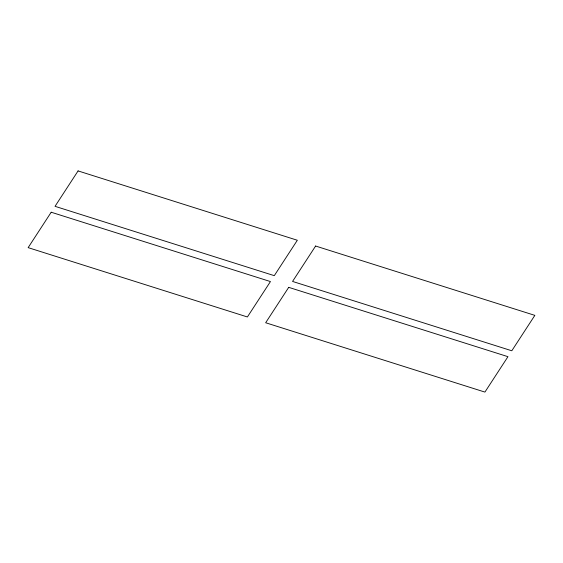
<?xml version="1.0" encoding="UTF-8"?>
<svg xmlns="http://www.w3.org/2000/svg" width="563" height="563" viewBox="0 0 563 563"><rect width="100%" height="100%" fill="white"/><g stroke="black" fill="none" stroke-linecap="round" stroke-linejoin="round"><path stroke-width="0.84" d="M51.198 212.223L28.15 247.636L247.396 316.969L270.444 281.563L51.198 212.223M78.081 170.913L55.04 206.325L274.287 275.659L297.334 240.253L78.081 170.913M288.713 287.341L265.666 322.747L484.919 392.087L507.96 356.675L288.713 287.341M315.604 246.031L292.556 281.437L511.802 350.777L534.85 315.364L315.604 246.031"/></g></svg>
